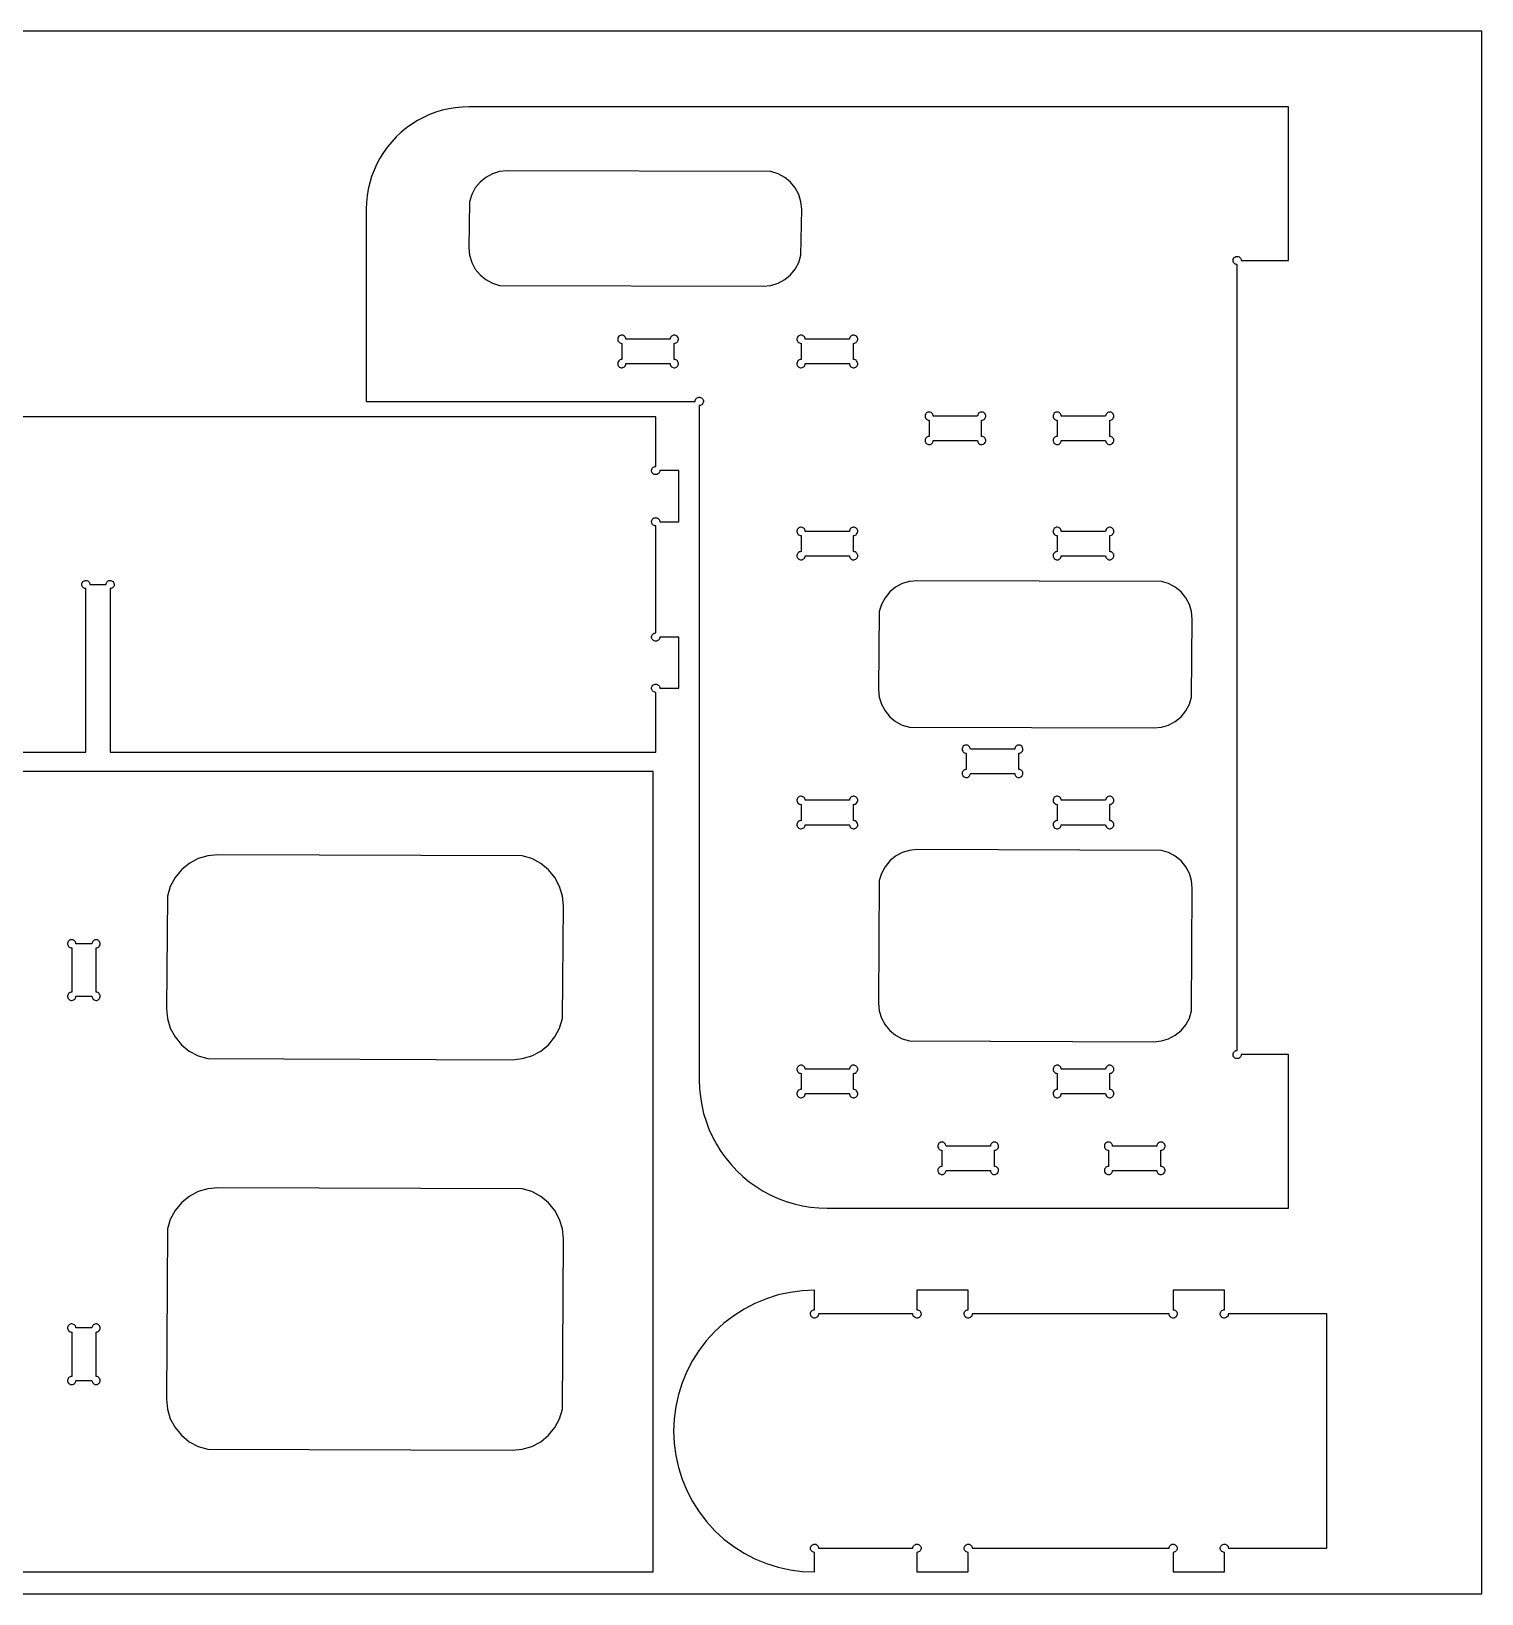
# Model space of a CAD drawing. Extents: x 0 to 2440, y -4410 to 1220.
# Drawn here: x 1307 to 2440, y 0 to 1220 of the extents above; entities that cross this region are included whole.
import ezdxf

# ---------------------------------------------------------------- set-up
doc = ezdxf.new("R2010")
doc.units = 0
doc.layers.add('CUT', color=1, linetype='Continuous')
doc.layers.add('REFERENCE-SHEET', color=8, linetype='Continuous')

msp = doc.modelspace()

# ---------------------------------------------------------------- linework, layer by layer
at = {"layer": 'CUT'}
for points in [[(2289, 301), (2289, 421), (2252.2, 421), (2252.1, 420.3), (2251.9, 419.7), (2251.6, 419.1), (2251.1, 418.6), (2250.5, 418.2), (2249.9, 417.9), (2249.2, 417.8), (2248.5, 417.8), (2247.9, 418), (2247.3, 418.3), (2246.7, 418.7), (2246.3, 419.3), (2246, 419.9), (2245.8, 420.5), (2245.8, 421.2), (2245.9, 421.9), (2246.2, 422.5), (2246.6, 423.1), (2247.1, 423.6), (2247.7, 423.9), (2248.3, 424.1), (2249, 424.2), (2249, 1037.8), (2248.3, 1037.9), (2247.7, 1038.1), (2247.1, 1038.4), (2246.6, 1038.9), (2246.2, 1039.5), (2245.9, 1040.1), (2245.8, 1040.8), (2245.8, 1041.5), (2246, 1042.1), (2246.3, 1042.7), (2246.7, 1043.3), (2247.3, 1043.7), (2247.9, 1044), (2248.5, 1044.2), (2249.2, 1044.2), (2249.9, 1044.1), (2250.5, 1043.8), (2251.1, 1043.4), (2251.6, 1042.9), (2251.9, 1042.3), (2252.1, 1041.7), (2252.2, 1041), (2289, 1041), (2289, 1161), (1649, 1161), (1643.8, 1160.8), (1638.6, 1160.3), (1633.4, 1159.5), (1628.3, 1158.3), (1623.3, 1156.8), (1618.4, 1154.9), (1613.6, 1152.7), (1609, 1150.3), (1604.6, 1147.5), (1600.3, 1144.5), (1596.3, 1141.1), (1592.4, 1137.6), (1588.9, 1133.7), (1585.5, 1129.7), (1582.5, 1125.4), (1579.7, 1121), (1577.3, 1116.4), (1575.1, 1111.6), (1573.2, 1106.7), (1571.7, 1101.7), (1570.5, 1096.6), (1569.7, 1091.4), (1569.2, 1086.2), (1569, 1081), (1569, 931), (1825.8, 931), (1825.9, 931.7), (1826.1, 932.3), (1826.4, 932.9), (1826.9, 933.4), (1827.5, 933.8), (1828.1, 934.1), (1828.8, 934.2), (1829.5, 934.2), (1830.1, 934), (1830.7, 933.7), (1831.3, 933.3), (1831.7, 932.7), (1832, 932.1), (1832.2, 931.5), (1832.2, 930.8), (1832.1, 930.1), (1831.8, 929.5), (1831.4, 928.9), (1830.9, 928.4), (1830.3, 928.1), (1829.7, 927.9), (1829, 927.8), (1829, 401), (1829.2, 394.5), (1829.9, 387.9), (1830.9, 381.5), (1832.4, 375.1), (1834.3, 368.9), (1836.6, 362.7), (1839.3, 356.8), (1842.4, 351), (1845.9, 345.4), (1849.7, 340.1), (1853.8, 335.1), (1858.3, 330.3), (1863.1, 325.8), (1868.1, 321.7), (1873.4, 317.9), (1879, 314.4), (1884.8, 311.3), (1890.7, 308.6), (1896.9, 306.3), (1903.1, 304.4), (1909.5, 302.9), (1915.9, 301.9), (1922.5, 301.2), (1929, 301)], [(1909, 1081), (1908.4, 1086.9), (1906.7, 1092.5), (1903.9, 1097.7), (1900.2, 1102.2), (1895.7, 1105.9), (1890.5, 1108.7), (1884.9, 1110.4), (1679, 1111), (1673.1, 1110.4), (1667.5, 1108.7), (1662.3, 1105.9), (1657.8, 1102.2), (1654.1, 1097.7), (1651.3, 1092.5), (1649.6, 1086.9), (1649, 1051), (1649.6, 1045.1), (1651.3, 1039.5), (1654.1, 1034.3), (1657.8, 1029.8), (1662.3, 1026.1), (1667.5, 1023.3), (1673.1, 1021.6), (1879, 1021), (1884.9, 1021.6), (1890.5, 1023.3), (1895.7, 1026.1), (1900.2, 1029.8), (1903.9, 1034.3), (1906.7, 1039.5), (1908.4, 1045.1)], [(1806.3, 960.5), (1806.4, 959.8), (1806.6, 959.2), (1806.9, 958.6), (1807.4, 958.1), (1808, 957.7), (1808.6, 957.4), (1809.3, 957.3), (1810, 957.3), (1810.6, 957.5), (1811.2, 957.8), (1811.8, 958.2), (1812.2, 958.8), (1812.5, 959.4), (1812.7, 960), (1812.7, 960.7), (1812.6, 961.4), (1812.3, 962), (1811.9, 962.6), (1811.4, 963.1), (1810.8, 963.4), (1810.2, 963.6), (1809.5, 963.7), (1809.5, 976.3), (1810.2, 976.4), (1810.8, 976.6), (1811.4, 976.9), (1811.9, 977.4), (1812.3, 978), (1812.6, 978.6), (1812.7, 979.3), (1812.7, 980), (1812.5, 980.6), (1812.2, 981.2), (1811.8, 981.8), (1811.2, 982.2), (1810.6, 982.5), (1810, 982.7), (1809.3, 982.7), (1808.6, 982.6), (1808, 982.3), (1807.4, 981.9), (1806.9, 981.4), (1806.6, 980.8), (1806.4, 980.2), (1806.3, 979.5), (1771.7, 979.5), (1771.6, 980.2), (1771.4, 980.8), (1771.1, 981.4), (1770.6, 981.9), (1770, 982.3), (1769.4, 982.6), (1768.7, 982.7), (1768, 982.7), (1767.4, 982.5), (1766.8, 982.2), (1766.2, 981.8), (1765.8, 981.2), (1765.5, 980.6), (1765.3, 980), (1765.3, 979.3), (1765.4, 978.6), (1765.7, 978), (1766.1, 977.4), (1766.6, 976.9), (1767.2, 976.6), (1767.8, 976.4), (1768.5, 976.3), (1768.5, 963.7), (1767.8, 963.6), (1767.2, 963.4), (1766.6, 963.1), (1766.1, 962.6), (1765.7, 962), (1765.4, 961.4), (1765.3, 960.7), (1765.3, 960), (1765.5, 959.4), (1765.8, 958.8), (1766.2, 958.2), (1766.8, 957.8), (1767.4, 957.5), (1768, 957.3), (1768.7, 957.3), (1769.4, 957.4), (1770, 957.7), (1770.6, 958.1), (1771.1, 958.6), (1771.4, 959.2), (1771.6, 959.8), (1771.7, 960.5)], [(1946.3, 960.5), (1946.4, 959.8), (1946.6, 959.2), (1946.9, 958.6), (1947.4, 958.1), (1948, 957.7), (1948.6, 957.4), (1949.3, 957.3), (1950, 957.3), (1950.6, 957.5), (1951.2, 957.8), (1951.8, 958.2), (1952.2, 958.8), (1952.5, 959.4), (1952.7, 960), (1952.7, 960.7), (1952.6, 961.4), (1952.3, 962), (1951.9, 962.6), (1951.4, 963.1), (1950.8, 963.4), (1950.2, 963.6), (1949.5, 963.7), (1949.5, 976.3), (1950.2, 976.4), (1950.8, 976.6), (1951.4, 976.9), (1951.9, 977.4), (1952.3, 978), (1952.6, 978.6), (1952.7, 979.3), (1952.7, 980), (1952.5, 980.6), (1952.2, 981.2), (1951.8, 981.8), (1951.2, 982.2), (1950.6, 982.5), (1950, 982.7), (1949.3, 982.7), (1948.6, 982.6), (1948, 982.3), (1947.4, 981.9), (1946.9, 981.4), (1946.6, 980.8), (1946.4, 980.2), (1946.3, 979.5), (1911.7, 979.5), (1911.6, 980.2), (1911.4, 980.8), (1911.1, 981.4), (1910.6, 981.9), (1910, 982.3), (1909.4, 982.6), (1908.7, 982.7), (1908, 982.7), (1907.4, 982.5), (1906.8, 982.2), (1906.2, 981.8), (1905.8, 981.2), (1905.5, 980.6), (1905.3, 980), (1905.3, 979.3), (1905.4, 978.6), (1905.7, 978), (1906.1, 977.4), (1906.6, 976.9), (1907.2, 976.6), (1907.8, 976.4), (1908.5, 976.3), (1908.5, 963.7), (1907.8, 963.6), (1907.2, 963.4), (1906.6, 963.1), (1906.1, 962.6), (1905.7, 962), (1905.4, 961.4), (1905.3, 960.7), (1905.3, 960), (1905.5, 959.4), (1905.8, 958.8), (1906.2, 958.2), (1906.8, 957.8), (1907.4, 957.5), (1908, 957.3), (1908.7, 957.3), (1909.4, 957.4), (1910, 957.7), (1910.6, 958.1), (1911.1, 958.6), (1911.4, 959.2), (1911.6, 959.8), (1911.7, 960.5)], [(2046.3, 900.5), (2046.4, 899.8), (2046.6, 899.2), (2046.9, 898.6), (2047.4, 898.1), (2048, 897.7), (2048.6, 897.4), (2049.3, 897.3), (2050, 897.3), (2050.6, 897.5), (2051.2, 897.8), (2051.8, 898.2), (2052.2, 898.8), (2052.5, 899.4), (2052.7, 900), (2052.7, 900.7), (2052.6, 901.4), (2052.3, 902), (2051.9, 902.6), (2051.4, 903.1), (2050.8, 903.4), (2050.2, 903.6), (2049.5, 903.7), (2049.5, 916.3), (2050.2, 916.4), (2050.8, 916.6), (2051.4, 916.9), (2051.9, 917.4), (2052.3, 918), (2052.6, 918.6), (2052.7, 919.3), (2052.7, 920), (2052.5, 920.6), (2052.2, 921.2), (2051.8, 921.8), (2051.2, 922.2), (2050.6, 922.5), (2050, 922.7), (2049.3, 922.7), (2048.6, 922.6), (2048, 922.3), (2047.4, 921.9), (2046.9, 921.4), (2046.6, 920.8), (2046.4, 920.2), (2046.3, 919.5), (2011.7, 919.5), (2011.6, 920.2), (2011.4, 920.8), (2011.1, 921.4), (2010.6, 921.9), (2010, 922.3), (2009.4, 922.6), (2008.7, 922.7), (2008, 922.7), (2007.4, 922.5), (2006.8, 922.2), (2006.2, 921.8), (2005.8, 921.2), (2005.5, 920.6), (2005.3, 920), (2005.3, 919.3), (2005.4, 918.6), (2005.7, 918), (2006.1, 917.4), (2006.6, 916.9), (2007.2, 916.6), (2007.8, 916.4), (2008.5, 916.3), (2008.5, 903.7), (2007.8, 903.6), (2007.2, 903.4), (2006.6, 903.1), (2006.1, 902.6), (2005.7, 902), (2005.4, 901.4), (2005.3, 900.7), (2005.3, 900), (2005.5, 899.4), (2005.8, 898.8), (2006.2, 898.2), (2006.8, 897.8), (2007.4, 897.5), (2008, 897.3), (2008.7, 897.3), (2009.4, 897.4), (2010, 897.7), (2010.6, 898.1), (2011.1, 898.6), (2011.4, 899.2), (2011.6, 899.8), (2011.7, 900.5)], [(2146.3, 900.5), (2146.4, 899.8), (2146.6, 899.2), (2146.9, 898.6), (2147.4, 898.1), (2148, 897.7), (2148.6, 897.4), (2149.3, 897.3), (2150, 897.3), (2150.6, 897.5), (2151.2, 897.8), (2151.8, 898.2), (2152.2, 898.8), (2152.5, 899.4), (2152.7, 900), (2152.7, 900.7), (2152.6, 901.4), (2152.3, 902), (2151.9, 902.6), (2151.4, 903.1), (2150.8, 903.4), (2150.2, 903.6), (2149.5, 903.7), (2149.5, 916.3), (2150.2, 916.4), (2150.8, 916.6), (2151.4, 916.9), (2151.9, 917.4), (2152.3, 918), (2152.6, 918.6), (2152.7, 919.3), (2152.7, 920), (2152.5, 920.6), (2152.2, 921.2), (2151.8, 921.8), (2151.2, 922.2), (2150.6, 922.5), (2150, 922.7), (2149.3, 922.7), (2148.6, 922.6), (2148, 922.3), (2147.4, 921.9), (2146.9, 921.4), (2146.6, 920.8), (2146.4, 920.2), (2146.3, 919.5), (2111.7, 919.5), (2111.6, 920.2), (2111.4, 920.8), (2111.1, 921.4), (2110.6, 921.9), (2110, 922.3), (2109.4, 922.6), (2108.7, 922.7), (2108, 922.7), (2107.4, 922.5), (2106.8, 922.2), (2106.2, 921.8), (2105.8, 921.2), (2105.5, 920.6), (2105.3, 920), (2105.3, 919.3), (2105.4, 918.6), (2105.7, 918), (2106.1, 917.4), (2106.6, 916.9), (2107.2, 916.6), (2107.8, 916.4), (2108.5, 916.3), (2108.5, 903.7), (2107.8, 903.6), (2107.2, 903.4), (2106.6, 903.1), (2106.1, 902.6), (2105.7, 902), (2105.4, 901.4), (2105.3, 900.7), (2105.3, 900), (2105.5, 899.4), (2105.8, 898.8), (2106.2, 898.2), (2106.8, 897.8), (2107.4, 897.5), (2108, 897.3), (2108.7, 897.3), (2109.4, 897.4), (2110, 897.7), (2110.6, 898.1), (2111.1, 898.6), (2111.4, 899.2), (2111.6, 899.8), (2111.7, 900.5)], [(1946.3, 810.5), (1946.4, 809.8), (1946.6, 809.2), (1946.9, 808.6), (1947.4, 808.1), (1948, 807.7), (1948.6, 807.4), (1949.3, 807.3), (1950, 807.3), (1950.6, 807.5), (1951.2, 807.8), (1951.8, 808.2), (1952.2, 808.8), (1952.5, 809.4), (1952.7, 810), (1952.7, 810.7), (1952.6, 811.4), (1952.3, 812), (1951.9, 812.6), (1951.4, 813.1), (1950.8, 813.4), (1950.2, 813.6), (1949.5, 813.7), (1949.5, 826.3), (1950.2, 826.4), (1950.8, 826.6), (1951.4, 826.9), (1951.9, 827.4), (1952.3, 828), (1952.6, 828.6), (1952.7, 829.3), (1952.7, 830), (1952.5, 830.6), (1952.2, 831.2), (1951.8, 831.8), (1951.2, 832.2), (1950.6, 832.5), (1950, 832.7), (1949.3, 832.7), (1948.6, 832.6), (1948, 832.3), (1947.4, 831.9), (1946.9, 831.4), (1946.6, 830.8), (1946.4, 830.2), (1946.3, 829.5), (1911.7, 829.5), (1911.6, 830.2), (1911.4, 830.8), (1911.1, 831.4), (1910.6, 831.9), (1910, 832.3), (1909.4, 832.6), (1908.7, 832.7), (1908, 832.7), (1907.4, 832.5), (1906.8, 832.2), (1906.2, 831.8), (1905.8, 831.2), (1905.5, 830.6), (1905.3, 830), (1905.3, 829.3), (1905.4, 828.6), (1905.7, 828), (1906.1, 827.4), (1906.6, 826.9), (1907.2, 826.6), (1907.8, 826.4), (1908.5, 826.3), (1908.5, 813.7), (1907.8, 813.6), (1907.2, 813.4), (1906.6, 813.1), (1906.1, 812.6), (1905.7, 812), (1905.4, 811.4), (1905.3, 810.7), (1905.3, 810), (1905.5, 809.4), (1905.8, 808.8), (1906.2, 808.2), (1906.8, 807.8), (1907.4, 807.5), (1908, 807.3), (1908.7, 807.3), (1909.4, 807.4), (1910, 807.7), (1910.6, 808.1), (1911.1, 808.6), (1911.4, 809.2), (1911.6, 809.8), (1911.7, 810.5)], [(2146.3, 810.5), (2146.4, 809.8), (2146.6, 809.2), (2146.9, 808.6), (2147.4, 808.1), (2148, 807.7), (2148.6, 807.4), (2149.3, 807.3), (2150, 807.3), (2150.6, 807.5), (2151.2, 807.8), (2151.8, 808.2), (2152.2, 808.8), (2152.5, 809.4), (2152.7, 810), (2152.7, 810.7), (2152.6, 811.4), (2152.3, 812), (2151.9, 812.6), (2151.4, 813.1), (2150.8, 813.4), (2150.2, 813.6), (2149.5, 813.7), (2149.5, 826.3), (2150.2, 826.4), (2150.8, 826.6), (2151.4, 826.9), (2151.9, 827.4), (2152.3, 828), (2152.6, 828.6), (2152.7, 829.3), (2152.7, 830), (2152.5, 830.6), (2152.2, 831.2), (2151.8, 831.8), (2151.2, 832.2), (2150.6, 832.5), (2150, 832.7), (2149.3, 832.7), (2148.6, 832.6), (2148, 832.3), (2147.4, 831.9), (2146.9, 831.4), (2146.6, 830.8), (2146.4, 830.2), (2146.3, 829.5), (2111.7, 829.5), (2111.6, 830.2), (2111.4, 830.8), (2111.1, 831.4), (2110.6, 831.9), (2110, 832.3), (2109.4, 832.6), (2108.7, 832.7), (2108, 832.7), (2107.4, 832.5), (2106.8, 832.2), (2106.2, 831.8), (2105.8, 831.2), (2105.5, 830.6), (2105.3, 830), (2105.3, 829.3), (2105.4, 828.6), (2105.7, 828), (2106.1, 827.4), (2106.6, 826.9), (2107.2, 826.6), (2107.8, 826.4), (2108.5, 826.3), (2108.5, 813.7), (2107.8, 813.6), (2107.2, 813.4), (2106.6, 813.1), (2106.1, 812.6), (2105.7, 812), (2105.4, 811.4), (2105.3, 810.7), (2105.3, 810), (2105.5, 809.4), (2105.8, 808.8), (2106.2, 808.2), (2106.8, 807.8), (2107.4, 807.5), (2108, 807.3), (2108.7, 807.3), (2109.4, 807.4), (2110, 807.7), (2110.6, 808.1), (2111.1, 808.6), (2111.4, 809.2), (2111.6, 809.8), (2111.7, 810.5)], [(2214, 761), (2213.4, 766.9), (2211.7, 772.5), (2208.9, 777.7), (2205.2, 782.2), (2200.7, 785.9), (2195.5, 788.7), (2189.9, 790.4), (1999, 791), (1993.1, 790.4), (1987.5, 788.7), (1982.3, 785.9), (1977.8, 782.2), (1974.1, 777.7), (1971.3, 772.5), (1969.6, 766.9), (1969, 706), (1969.6, 700.1), (1971.3, 694.5), (1974.1, 689.3), (1977.8, 684.8), (1982.3, 681.1), (1987.5, 678.3), (1993.1, 676.6), (2184, 676), (2189.9, 676.6), (2195.5, 678.3), (2200.7, 681.1), (2205.2, 684.8), (2208.9, 689.3), (2211.7, 694.5), (2213.4, 700.1)], [(2075.3, 640.5), (2075.4, 639.8), (2075.6, 639.2), (2075.9, 638.6), (2076.4, 638.1), (2077, 637.7), (2077.6, 637.4), (2078.3, 637.3), (2079, 637.3), (2079.6, 637.5), (2080.2, 637.8), (2080.8, 638.2), (2081.2, 638.8), (2081.5, 639.4), (2081.7, 640), (2081.7, 640.7), (2081.6, 641.4), (2081.3, 642), (2080.9, 642.6), (2080.4, 643.1), (2079.8, 643.4), (2079.2, 643.6), (2078.5, 643.7), (2078.5, 656.3), (2079.2, 656.4), (2079.8, 656.6), (2080.4, 656.9), (2080.9, 657.4), (2081.3, 658), (2081.6, 658.6), (2081.7, 659.3), (2081.7, 660), (2081.5, 660.6), (2081.2, 661.2), (2080.8, 661.8), (2080.2, 662.2), (2079.6, 662.5), (2079, 662.7), (2078.3, 662.7), (2077.6, 662.6), (2077, 662.3), (2076.4, 661.9), (2075.9, 661.4), (2075.6, 660.8), (2075.4, 660.2), (2075.3, 659.5), (2040.7, 659.5), (2040.6, 660.2), (2040.4, 660.8), (2040.1, 661.4), (2039.6, 661.9), (2039, 662.3), (2038.4, 662.6), (2037.7, 662.7), (2037, 662.7), (2036.4, 662.5), (2035.8, 662.2), (2035.2, 661.8), (2034.8, 661.2), (2034.5, 660.6), (2034.3, 660), (2034.3, 659.3), (2034.4, 658.6), (2034.7, 658), (2035.1, 657.4), (2035.6, 656.9), (2036.2, 656.6), (2036.8, 656.4), (2037.5, 656.3), (2037.5, 643.7), (2036.8, 643.6), (2036.2, 643.4), (2035.6, 643.1), (2035.1, 642.6), (2034.7, 642), (2034.4, 641.4), (2034.3, 640.7), (2034.3, 640), (2034.5, 639.4), (2034.8, 638.8), (2035.2, 638.2), (2035.8, 637.8), (2036.4, 637.5), (2037, 637.3), (2037.7, 637.3), (2038.4, 637.4), (2039, 637.7), (2039.6, 638.1), (2040.1, 638.6), (2040.4, 639.2), (2040.6, 639.8), (2040.7, 640.5)], [(1793, 17), (1793, 642), (913, 642), (913, 17)], [(1946.3, 600.5), (1946.4, 599.8), (1946.6, 599.2), (1946.9, 598.6), (1947.4, 598.1), (1948, 597.7), (1948.6, 597.4), (1949.3, 597.3), (1950, 597.3), (1950.6, 597.5), (1951.2, 597.8), (1951.8, 598.2), (1952.2, 598.8), (1952.5, 599.4), (1952.7, 600), (1952.7, 600.7), (1952.6, 601.4), (1952.3, 602), (1951.9, 602.6), (1951.4, 603.1), (1950.8, 603.4), (1950.2, 603.6), (1949.5, 603.7), (1949.5, 616.3), (1950.2, 616.4), (1950.8, 616.6), (1951.4, 616.9), (1951.9, 617.4), (1952.3, 618), (1952.6, 618.6), (1952.7, 619.3), (1952.7, 620), (1952.5, 620.6), (1952.2, 621.2), (1951.8, 621.8), (1951.2, 622.2), (1950.6, 622.5), (1950, 622.7), (1949.3, 622.7), (1948.6, 622.6), (1948, 622.3), (1947.4, 621.9), (1946.9, 621.4), (1946.6, 620.8), (1946.4, 620.2), (1946.3, 619.5), (1911.7, 619.5), (1911.6, 620.2), (1911.4, 620.8), (1911.1, 621.4), (1910.6, 621.9), (1910, 622.3), (1909.4, 622.6), (1908.7, 622.7), (1908, 622.7), (1907.4, 622.5), (1906.8, 622.2), (1906.2, 621.8), (1905.8, 621.2), (1905.5, 620.6), (1905.3, 620), (1905.3, 619.3), (1905.4, 618.6), (1905.7, 618), (1906.1, 617.4), (1906.6, 616.9), (1907.2, 616.6), (1907.8, 616.4), (1908.5, 616.3), (1908.5, 603.7), (1907.8, 603.6), (1907.2, 603.4), (1906.6, 603.1), (1906.1, 602.6), (1905.7, 602), (1905.4, 601.4), (1905.3, 600.7), (1905.3, 600), (1905.5, 599.4), (1905.8, 598.8), (1906.2, 598.2), (1906.8, 597.8), (1907.4, 597.5), (1908, 597.3), (1908.7, 597.3), (1909.4, 597.4), (1910, 597.7), (1910.6, 598.1), (1911.1, 598.6), (1911.4, 599.2), (1911.6, 599.8), (1911.7, 600.5)], [(2146.3, 600.5), (2146.4, 599.8), (2146.6, 599.2), (2146.9, 598.6), (2147.4, 598.1), (2148, 597.7), (2148.6, 597.4), (2149.3, 597.3), (2150, 597.3), (2150.6, 597.5), (2151.2, 597.8), (2151.8, 598.2), (2152.2, 598.8), (2152.5, 599.4), (2152.7, 600), (2152.7, 600.7), (2152.6, 601.4), (2152.3, 602), (2151.9, 602.6), (2151.4, 603.1), (2150.8, 603.4), (2150.2, 603.6), (2149.5, 603.7), (2149.5, 616.3), (2150.2, 616.4), (2150.8, 616.6), (2151.4, 616.9), (2151.9, 617.4), (2152.3, 618), (2152.6, 618.6), (2152.7, 619.3), (2152.7, 620), (2152.5, 620.6), (2152.2, 621.2), (2151.8, 621.8), (2151.2, 622.2), (2150.6, 622.5), (2150, 622.7), (2149.3, 622.7), (2148.6, 622.6), (2148, 622.3), (2147.4, 621.9), (2146.9, 621.4), (2146.6, 620.8), (2146.4, 620.2), (2146.3, 619.5), (2111.7, 619.5), (2111.6, 620.2), (2111.4, 620.8), (2111.1, 621.4), (2110.6, 621.9), (2110, 622.3), (2109.4, 622.6), (2108.7, 622.7), (2108, 622.7), (2107.4, 622.5), (2106.8, 622.2), (2106.2, 621.8), (2105.8, 621.2), (2105.5, 620.6), (2105.3, 620), (2105.3, 619.3), (2105.4, 618.6), (2105.7, 618), (2106.1, 617.4), (2106.6, 616.9), (2107.2, 616.6), (2107.8, 616.4), (2108.5, 616.3), (2108.5, 603.7), (2107.8, 603.6), (2107.2, 603.4), (2106.6, 603.1), (2106.1, 602.6), (2105.7, 602), (2105.4, 601.4), (2105.3, 600.7), (2105.3, 600), (2105.5, 599.4), (2105.8, 598.8), (2106.2, 598.2), (2106.8, 597.8), (2107.4, 597.5), (2108, 597.3), (2108.7, 597.3), (2109.4, 597.4), (2110, 597.7), (2110.6, 598.1), (2111.1, 598.6), (2111.4, 599.2), (2111.6, 599.8), (2111.7, 600.5)], [(1683, 417), (1690.8, 417.8), (1698.3, 420), (1705.2, 423.7), (1711.3, 428.7), (1716.3, 434.8), (1720, 441.7), (1722.2, 449.2), (1723, 537), (1722.2, 544.8), (1720, 552.3), (1716.3, 559.2), (1711.3, 565.3), (1705.2, 570.3), (1698.3, 574), (1690.8, 576.2), (1453, 577), (1445.2, 576.2), (1437.7, 574), (1430.8, 570.3), (1424.7, 565.3), (1419.7, 559.2), (1416, 552.3), (1413.8, 544.8), (1413, 457), (1413.8, 449.2), (1416, 441.7), (1419.7, 434.8), (1424.7, 428.7), (1430.8, 423.7), (1437.7, 420), (1445.2, 417.8)], [(2214, 551), (2213.4, 556.9), (2211.7, 562.5), (2208.9, 567.7), (2205.2, 572.2), (2200.7, 575.9), (2195.5, 578.7), (2189.9, 580.4), (1999, 581), (1993.1, 580.4), (1987.5, 578.7), (1982.3, 575.9), (1977.8, 572.2), (1974.1, 567.7), (1971.3, 562.5), (1969.6, 556.9), (1969, 461), (1969.6, 455.1), (1971.3, 449.5), (1974.1, 444.3), (1977.8, 439.8), (1982.3, 436.1), (1987.5, 433.3), (1993.1, 431.6), (2184, 431), (2189.9, 431.6), (2195.5, 433.3), (2200.7, 436.1), (2205.2, 439.8), (2208.9, 444.3), (2211.7, 449.5), (2213.4, 455.1)], [(1339, 469.7), (1338.3, 469.6), (1337.7, 469.4), (1337.1, 469.1), (1336.6, 468.6), (1336.2, 468), (1335.9, 467.4), (1335.8, 466.7), (1335.8, 466), (1336, 465.4), (1336.3, 464.8), (1336.7, 464.2), (1337.3, 463.8), (1337.9, 463.5), (1338.5, 463.3), (1339.2, 463.3), (1339.9, 463.4), (1340.5, 463.7), (1341.1, 464.1), (1341.6, 464.6), (1341.9, 465.2), (1342.1, 465.8), (1342.2, 466.5), (1354.8, 466.5), (1354.9, 465.8), (1355.1, 465.2), (1355.4, 464.6), (1355.9, 464.1), (1356.5, 463.7), (1357.1, 463.4), (1357.8, 463.3), (1358.5, 463.3), (1359.1, 463.5), (1359.7, 463.8), (1360.3, 464.2), (1360.7, 464.8), (1361, 465.4), (1361.2, 466), (1361.2, 466.7), (1361.1, 467.4), (1360.8, 468), (1360.4, 468.6), (1359.9, 469.1), (1359.3, 469.4), (1358.7, 469.6), (1358, 469.7), (1358, 504.3), (1358.7, 504.4), (1359.3, 504.6), (1359.9, 504.9), (1360.4, 505.4), (1360.8, 506), (1361.1, 506.6), (1361.2, 507.3), (1361.2, 508), (1361, 508.6), (1360.7, 509.2), (1360.3, 509.8), (1359.7, 510.2), (1359.1, 510.5), (1358.5, 510.7), (1357.8, 510.7), (1357.1, 510.6), (1356.5, 510.3), (1355.9, 509.9), (1355.4, 509.4), (1355.1, 508.8), (1354.9, 508.2), (1354.8, 507.5), (1342.2, 507.5), (1342.1, 508.2), (1341.9, 508.8), (1341.6, 509.4), (1341.1, 509.9), (1340.5, 510.3), (1339.9, 510.6), (1339.2, 510.7), (1338.5, 510.7), (1337.9, 510.5), (1337.3, 510.2), (1336.7, 509.8), (1336.3, 509.2), (1336, 508.6), (1335.8, 508), (1335.8, 507.3), (1335.9, 506.6), (1336.2, 506), (1336.6, 505.4), (1337.1, 504.9), (1337.7, 504.6), (1338.3, 504.4), (1339, 504.3)], [(1946.3, 390.5), (1946.4, 389.8), (1946.6, 389.2), (1946.9, 388.6), (1947.4, 388.1), (1948, 387.7), (1948.6, 387.4), (1949.3, 387.3), (1950, 387.3), (1950.6, 387.5), (1951.2, 387.8), (1951.8, 388.2), (1952.2, 388.8), (1952.5, 389.4), (1952.7, 390), (1952.7, 390.7), (1952.6, 391.4), (1952.3, 392), (1951.9, 392.6), (1951.4, 393.1), (1950.8, 393.4), (1950.2, 393.6), (1949.5, 393.7), (1949.5, 406.3), (1950.2, 406.4), (1950.8, 406.6), (1951.4, 406.9), (1951.9, 407.4), (1952.3, 408), (1952.6, 408.6), (1952.7, 409.3), (1952.7, 410), (1952.5, 410.6), (1952.2, 411.2), (1951.8, 411.8), (1951.2, 412.2), (1950.6, 412.5), (1950, 412.7), (1949.3, 412.7), (1948.6, 412.6), (1948, 412.3), (1947.4, 411.9), (1946.9, 411.4), (1946.6, 410.8), (1946.4, 410.2), (1946.3, 409.5), (1911.7, 409.5), (1911.6, 410.2), (1911.4, 410.8), (1911.1, 411.4), (1910.6, 411.9), (1910, 412.3), (1909.4, 412.6), (1908.7, 412.7), (1908, 412.7), (1907.4, 412.5), (1906.8, 412.2), (1906.2, 411.8), (1905.8, 411.2), (1905.5, 410.6), (1905.3, 410), (1905.3, 409.3), (1905.4, 408.6), (1905.7, 408), (1906.1, 407.4), (1906.6, 406.9), (1907.2, 406.6), (1907.8, 406.4), (1908.5, 406.3), (1908.5, 393.7), (1907.8, 393.6), (1907.2, 393.4), (1906.6, 393.1), (1906.1, 392.6), (1905.7, 392), (1905.4, 391.4), (1905.3, 390.7), (1905.3, 390), (1905.5, 389.4), (1905.8, 388.8), (1906.2, 388.2), (1906.8, 387.8), (1907.4, 387.5), (1908, 387.3), (1908.7, 387.3), (1909.4, 387.4), (1910, 387.7), (1910.6, 388.1), (1911.1, 388.6), (1911.4, 389.2), (1911.6, 389.8), (1911.7, 390.5)], [(2146.3, 390.5), (2146.4, 389.8), (2146.6, 389.2), (2146.9, 388.6), (2147.4, 388.1), (2148, 387.7), (2148.6, 387.4), (2149.3, 387.3), (2150, 387.3), (2150.6, 387.5), (2151.2, 387.8), (2151.8, 388.2), (2152.2, 388.8), (2152.5, 389.4), (2152.7, 390), (2152.7, 390.7), (2152.6, 391.4), (2152.3, 392), (2151.9, 392.6), (2151.4, 393.1), (2150.8, 393.4), (2150.2, 393.6), (2149.5, 393.7), (2149.5, 406.3), (2150.2, 406.4), (2150.8, 406.6), (2151.4, 406.9), (2151.9, 407.4), (2152.3, 408), (2152.6, 408.6), (2152.7, 409.3), (2152.7, 410), (2152.5, 410.6), (2152.2, 411.2), (2151.8, 411.8), (2151.2, 412.2), (2150.6, 412.5), (2150, 412.7), (2149.3, 412.7), (2148.6, 412.6), (2148, 412.3), (2147.4, 411.9), (2146.9, 411.4), (2146.6, 410.8), (2146.4, 410.2), (2146.3, 409.5), (2111.7, 409.5), (2111.6, 410.2), (2111.4, 410.8), (2111.1, 411.4), (2110.6, 411.9), (2110, 412.3), (2109.4, 412.6), (2108.7, 412.7), (2108, 412.7), (2107.4, 412.5), (2106.8, 412.2), (2106.2, 411.8), (2105.8, 411.2), (2105.5, 410.6), (2105.3, 410), (2105.3, 409.3), (2105.4, 408.6), (2105.7, 408), (2106.1, 407.4), (2106.6, 406.9), (2107.2, 406.6), (2107.8, 406.4), (2108.5, 406.3), (2108.5, 393.7), (2107.8, 393.6), (2107.2, 393.4), (2106.6, 393.1), (2106.1, 392.6), (2105.7, 392), (2105.4, 391.4), (2105.3, 390.7), (2105.3, 390), (2105.5, 389.4), (2105.8, 388.8), (2106.2, 388.2), (2106.8, 387.8), (2107.4, 387.5), (2108, 387.3), (2108.7, 387.3), (2109.4, 387.4), (2110, 387.7), (2110.6, 388.1), (2111.1, 388.6), (2111.4, 389.2), (2111.6, 389.8), (2111.7, 390.5)], [(2056.3, 330.5), (2056.4, 329.8), (2056.6, 329.2), (2056.9, 328.6), (2057.4, 328.1), (2058, 327.7), (2058.6, 327.4), (2059.3, 327.3), (2060, 327.3), (2060.6, 327.5), (2061.2, 327.8), (2061.8, 328.2), (2062.2, 328.8), (2062.5, 329.4), (2062.7, 330), (2062.7, 330.7), (2062.6, 331.4), (2062.3, 332), (2061.9, 332.6), (2061.4, 333.1), (2060.8, 333.4), (2060.2, 333.6), (2059.5, 333.7), (2059.5, 346.3), (2060.2, 346.4), (2060.8, 346.6), (2061.4, 346.9), (2061.9, 347.4), (2062.3, 348), (2062.6, 348.6), (2062.7, 349.3), (2062.7, 350), (2062.5, 350.6), (2062.2, 351.2), (2061.8, 351.8), (2061.2, 352.2), (2060.6, 352.5), (2060, 352.7), (2059.3, 352.7), (2058.6, 352.6), (2058, 352.3), (2057.4, 351.9), (2056.9, 351.4), (2056.6, 350.8), (2056.4, 350.2), (2056.3, 349.5), (2021.7, 349.5), (2021.6, 350.2), (2021.4, 350.8), (2021.1, 351.4), (2020.6, 351.9), (2020, 352.3), (2019.4, 352.6), (2018.7, 352.7), (2018, 352.7), (2017.4, 352.5), (2016.8, 352.2), (2016.2, 351.8), (2015.8, 351.2), (2015.5, 350.6), (2015.3, 350), (2015.3, 349.3), (2015.4, 348.6), (2015.7, 348), (2016.1, 347.4), (2016.6, 346.9), (2017.2, 346.6), (2017.8, 346.4), (2018.5, 346.3), (2018.5, 333.7), (2017.8, 333.6), (2017.2, 333.4), (2016.6, 333.1), (2016.1, 332.6), (2015.7, 332), (2015.4, 331.4), (2015.3, 330.7), (2015.3, 330), (2015.5, 329.4), (2015.8, 328.8), (2016.2, 328.2), (2016.8, 327.8), (2017.4, 327.5), (2018, 327.3), (2018.7, 327.3), (2019.4, 327.4), (2020, 327.7), (2020.6, 328.1), (2021.1, 328.6), (2021.4, 329.2), (2021.6, 329.8), (2021.7, 330.5)], [(2186.3, 330.5), (2186.4, 329.8), (2186.6, 329.2), (2186.9, 328.6), (2187.4, 328.1), (2188, 327.7), (2188.6, 327.4), (2189.3, 327.3), (2190, 327.3), (2190.6, 327.5), (2191.2, 327.8), (2191.8, 328.2), (2192.2, 328.8), (2192.5, 329.4), (2192.7, 330), (2192.7, 330.7), (2192.6, 331.4), (2192.3, 332), (2191.9, 332.6), (2191.4, 333.1), (2190.8, 333.4), (2190.2, 333.6), (2189.5, 333.7), (2189.5, 346.3), (2190.2, 346.4), (2190.8, 346.6), (2191.4, 346.9), (2191.9, 347.4), (2192.3, 348), (2192.6, 348.6), (2192.7, 349.3), (2192.7, 350), (2192.5, 350.6), (2192.2, 351.2), (2191.8, 351.8), (2191.2, 352.2), (2190.6, 352.5), (2190, 352.7), (2189.3, 352.7), (2188.6, 352.6), (2188, 352.3), (2187.4, 351.9), (2186.9, 351.4), (2186.6, 350.8), (2186.4, 350.2), (2186.3, 349.5), (2151.7, 349.5), (2151.6, 350.2), (2151.4, 350.8), (2151.1, 351.4), (2150.6, 351.9), (2150, 352.3), (2149.4, 352.6), (2148.7, 352.7), (2148, 352.7), (2147.4, 352.5), (2146.8, 352.2), (2146.2, 351.8), (2145.8, 351.2), (2145.5, 350.6), (2145.3, 350), (2145.3, 349.3), (2145.4, 348.6), (2145.7, 348), (2146.1, 347.4), (2146.6, 346.9), (2147.2, 346.6), (2147.8, 346.4), (2148.5, 346.3), (2148.5, 333.7), (2147.8, 333.6), (2147.2, 333.4), (2146.6, 333.1), (2146.1, 332.6), (2145.7, 332), (2145.4, 331.4), (2145.3, 330.7), (2145.3, 330), (2145.5, 329.4), (2145.8, 328.8), (2146.2, 328.2), (2146.8, 327.8), (2147.4, 327.5), (2148, 327.3), (2148.7, 327.3), (2149.4, 327.4), (2150, 327.7), (2150.6, 328.1), (2151.1, 328.6), (2151.4, 329.2), (2151.6, 329.8), (2151.7, 330.5)], [(1683, 112), (1690.8, 112.8), (1698.3, 115), (1705.2, 118.7), (1711.3, 123.7), (1716.3, 129.8), (1720, 136.7), (1722.2, 144.2), (1723, 277), (1722.2, 284.8), (1720, 292.3), (1716.3, 299.2), (1711.3, 305.3), (1705.2, 310.3), (1698.3, 314), (1690.8, 316.2), (1453, 317), (1445.2, 316.2), (1437.7, 314), (1430.8, 310.3), (1424.7, 305.3), (1419.7, 299.2), (1416, 292.3), (1413.8, 284.8), (1413, 152), (1413.8, 144.2), (1416, 136.7), (1419.7, 129.8), (1424.7, 123.7), (1430.8, 118.7), (1437.7, 115), (1445.2, 112.8)], [(2199, 17), (2239, 17), (2239, 32.3), (2238.3, 32.4), (2237.7, 32.6), (2237.1, 32.9), (2236.6, 33.4), (2236.2, 34), (2235.9, 34.6), (2235.8, 35.3), (2235.8, 36), (2236, 36.6), (2236.3, 37.2), (2236.7, 37.8), (2237.3, 38.2), (2237.9, 38.5), (2238.5, 38.7), (2239.2, 38.7), (2239.9, 38.6), (2240.5, 38.3), (2241.1, 37.9), (2241.6, 37.4), (2241.9, 36.8), (2242.1, 36.2), (2242.2, 35.5), (2319, 35.5), (2319, 218.5), (2242.2, 218.5), (2242.1, 217.8), (2241.9, 217.2), (2241.6, 216.6), (2241.1, 216.1), (2240.5, 215.7), (2239.9, 215.4), (2239.2, 215.3), (2238.5, 215.3), (2237.9, 215.5), (2237.3, 215.8), (2236.7, 216.2), (2236.3, 216.8), (2236, 217.4), (2235.8, 218), (2235.8, 218.7), (2235.9, 219.4), (2236.2, 220), (2236.6, 220.6), (2237.1, 221.1), (2237.7, 221.4), (2238.3, 221.6), (2239, 221.7), (2239, 237), (2199, 237), (2199, 221.7), (2199.7, 221.6), (2200.3, 221.4), (2200.9, 221.1), (2201.4, 220.6), (2201.8, 220), (2202.1, 219.4), (2202.2, 218.7), (2202.2, 218), (2202, 217.4), (2201.7, 216.8), (2201.3, 216.2), (2200.7, 215.8), (2200.1, 215.5), (2199.5, 215.3), (2198.8, 215.3), (2198.1, 215.4), (2197.5, 215.7), (2196.9, 216.1), (2196.4, 216.6), (2196.1, 217.2), (2195.9, 217.8), (2195.8, 218.5), (2042.2, 218.5), (2042.1, 217.8), (2041.9, 217.2), (2041.6, 216.6), (2041.1, 216.1), (2040.5, 215.7), (2039.9, 215.4), (2039.2, 215.3), (2038.5, 215.3), (2037.9, 215.5), (2037.3, 215.8), (2036.7, 216.2), (2036.3, 216.8), (2036, 217.4), (2035.8, 218), (2035.8, 218.7), (2035.9, 219.4), (2036.2, 220), (2036.6, 220.6), (2037.1, 221.1), (2037.7, 221.4), (2038.3, 221.6), (2039, 221.7), (2039, 237), (1999, 237), (1999, 221.7), (1999.7, 221.6), (2000.3, 221.4), (2000.9, 221.1), (2001.4, 220.6), (2001.8, 220), (2002.1, 219.4), (2002.2, 218.7), (2002.2, 218), (2002, 217.4), (2001.7, 216.8), (2001.3, 216.2), (2000.7, 215.8), (2000.1, 215.5), (1999.5, 215.3), (1998.8, 215.3), (1998.1, 215.4), (1997.5, 215.7), (1996.9, 216.1), (1996.4, 216.6), (1996.1, 217.2), (1995.9, 217.8), (1995.8, 218.5), (1922.2, 218.5), (1922.1, 217.8), (1921.9, 217.2), (1921.6, 216.6), (1921.1, 216.1), (1920.5, 215.7), (1919.9, 215.4), (1919.2, 215.3), (1918.5, 215.3), (1917.9, 215.5), (1917.3, 215.8), (1916.7, 216.2), (1916.3, 216.8), (1916, 217.4), (1915.8, 218), (1915.8, 218.7), (1915.9, 219.4), (1916.2, 220), (1916.6, 220.6), (1917.1, 221.1), (1917.7, 221.4), (1918.3, 221.6), (1919, 221.7), (1919, 237), (1909.4, 236.6), (1899.9, 235.3), (1890.5, 233.3), (1881.4, 230.4), (1872.5, 226.7), (1864, 222.3), (1855.9, 217.1), (1848.3, 211.3), (1841.2, 204.8), (1834.7, 197.7), (1828.9, 190.1), (1823.7, 182), (1819.3, 173.5), (1815.6, 164.6), (1812.7, 155.5), (1810.7, 146.1), (1809.4, 136.6), (1809, 127), (1809.4, 117.4), (1810.7, 107.9), (1812.7, 98.5), (1815.6, 89.4), (1819.3, 80.5), (1823.7, 72), (1828.9, 63.9), (1834.7, 56.3), (1841.2, 49.2), (1848.3, 42.7), (1855.9, 36.9), (1864, 31.7), (1872.5, 27.3), (1881.4, 23.6), (1890.5, 20.7), (1899.9, 18.7), (1909.4, 17.4), (1919, 17), (1919, 32.3), (1918.3, 32.4), (1917.7, 32.6), (1917.1, 32.9), (1916.6, 33.4), (1916.2, 34), (1915.9, 34.6), (1915.8, 35.3), (1915.8, 36), (1916, 36.6), (1916.3, 37.2), (1916.7, 37.8), (1917.3, 38.2), (1917.9, 38.5), (1918.5, 38.7), (1919.2, 38.7), (1919.9, 38.6), (1920.5, 38.3), (1921.1, 37.9), (1921.6, 37.4), (1921.9, 36.8), (1922.1, 36.2), (1922.2, 35.5), (1995.8, 35.5), (1995.9, 36.2), (1996.1, 36.8), (1996.4, 37.4), (1996.9, 37.9), (1997.5, 38.3), (1998.1, 38.6), (1998.8, 38.7), (1999.5, 38.7), (2000.1, 38.5), (2000.7, 38.2), (2001.3, 37.8), (2001.7, 37.2), (2002, 36.6), (2002.2, 36), (2002.2, 35.3), (2002.1, 34.6), (2001.8, 34), (2001.4, 33.4), (2000.9, 32.9), (2000.3, 32.6), (1999.7, 32.4), (1999, 32.3), (1999, 17), (2039, 17), (2039, 32.3), (2038.3, 32.4), (2037.7, 32.6), (2037.1, 32.9), (2036.6, 33.4), (2036.2, 34), (2035.9, 34.6), (2035.8, 35.3), (2035.8, 36), (2036, 36.6), (2036.3, 37.2), (2036.7, 37.8), (2037.3, 38.2), (2037.9, 38.5), (2038.5, 38.7), (2039.2, 38.7), (2039.9, 38.6), (2040.5, 38.3), (2041.1, 37.9), (2041.6, 37.4), (2041.9, 36.8), (2042.1, 36.2), (2042.2, 35.5), (2195.8, 35.5), (2195.9, 36.2), (2196.1, 36.8), (2196.4, 37.4), (2196.9, 37.9), (2197.5, 38.3), (2198.1, 38.6), (2198.8, 38.7), (2199.5, 38.7), (2200.1, 38.5), (2200.7, 38.2), (2201.3, 37.8), (2201.7, 37.2), (2202, 36.6), (2202.2, 36), (2202.2, 35.3), (2202.1, 34.6), (2201.8, 34), (2201.4, 33.4), (2200.9, 32.9), (2200.3, 32.6), (2199.7, 32.4), (2199, 32.3)], [(1339, 169.7), (1338.3, 169.6), (1337.7, 169.4), (1337.1, 169.1), (1336.6, 168.6), (1336.2, 168), (1335.9, 167.4), (1335.8, 166.7), (1335.8, 166), (1336, 165.4), (1336.3, 164.8), (1336.7, 164.2), (1337.3, 163.8), (1337.9, 163.5), (1338.5, 163.3), (1339.2, 163.3), (1339.9, 163.4), (1340.5, 163.7), (1341.1, 164.1), (1341.6, 164.6), (1341.9, 165.2), (1342.1, 165.8), (1342.2, 166.5), (1354.8, 166.5), (1354.9, 165.8), (1355.1, 165.2), (1355.4, 164.6), (1355.9, 164.1), (1356.5, 163.7), (1357.1, 163.4), (1357.8, 163.3), (1358.5, 163.3), (1359.1, 163.5), (1359.7, 163.8), (1360.3, 164.2), (1360.7, 164.8), (1361, 165.4), (1361.2, 166), (1361.2, 166.7), (1361.1, 167.4), (1360.8, 168), (1360.4, 168.6), (1359.9, 169.1), (1359.3, 169.4), (1358.7, 169.6), (1358, 169.7), (1358, 204.3), (1358.7, 204.4), (1359.3, 204.6), (1359.9, 204.9), (1360.4, 205.4), (1360.8, 206), (1361.1, 206.6), (1361.2, 207.3), (1361.2, 208), (1361, 208.6), (1360.7, 209.2), (1360.3, 209.8), (1359.7, 210.2), (1359.1, 210.5), (1358.5, 210.7), (1357.8, 210.7), (1357.1, 210.6), (1356.5, 210.3), (1355.9, 209.9), (1355.4, 209.4), (1355.1, 208.8), (1354.9, 208.2), (1354.8, 207.5), (1342.2, 207.5), (1342.1, 208.2), (1341.9, 208.8), (1341.6, 209.4), (1341.1, 209.9), (1340.5, 210.3), (1339.9, 210.6), (1339.2, 210.7), (1338.5, 210.7), (1337.9, 210.5), (1337.3, 210.2), (1336.7, 209.8), (1336.3, 209.2), (1336, 208.6), (1335.8, 208), (1335.8, 207.3), (1335.9, 206.6), (1336.2, 206), (1336.6, 205.4), (1337.1, 204.9), (1337.7, 204.6), (1338.3, 204.4), (1339, 204.3)]]:
    msp.add_lwpolyline(points, close=True, dxfattribs=at)
msp.add_lwpolyline([(924.5, 657), (1350, 657), (1350, 784.8), (1349.3, 784.9), (1348.7, 785.1), (1348.1, 785.4), (1347.6, 785.9), (1347.2, 786.5), (1346.9, 787.1), (1346.8, 787.8), (1346.8, 788.5), (1347, 789.1), (1347.3, 789.7), (1347.7, 790.3), (1348.3, 790.7), (1348.9, 791), (1349.5, 791.2), (1350.2, 791.2), (1350.9, 791.1), (1351.5, 790.8), (1352.1, 790.4), (1352.6, 789.9), (1352.9, 789.3), (1353.1, 788.7), (1353.2, 788), (1365.8, 788), (1365.9, 788.7), (1366.1, 789.3), (1366.4, 789.9), (1366.9, 790.4), (1367.5, 790.8), (1368.1, 791.1), (1368.8, 791.2), (1369.5, 791.2), (1370.1, 791), (1370.7, 790.7), (1371.3, 790.3), (1371.7, 789.7), (1372, 789.1), (1372.2, 788.5), (1372.2, 787.8), (1372.1, 787.1), (1371.8, 786.5), (1371.4, 785.9), (1370.9, 785.4), (1370.3, 785.1), (1369.7, 784.9), (1369, 784.8), (1369, 657), (1795, 657), (1795, 703.8), (1794.3, 703.9), (1793.7, 704.1), (1793.1, 704.4), (1792.6, 704.9), (1792.2, 705.5), (1791.9, 706.1), (1791.8, 706.8), (1791.8, 707.5), (1792, 708.1), (1792.3, 708.7), (1792.7, 709.3), (1793.3, 709.7), (1793.9, 710), (1794.5, 710.2), (1795.2, 710.2), (1795.9, 710.1), (1796.5, 709.8), (1797.1, 709.4), (1797.6, 708.9), (1797.9, 708.3), (1798.1, 707.7), (1798.2, 707), (1813, 707), (1813, 747), (1798.2, 747), (1798.1, 746.3), (1797.9, 745.7), (1797.6, 745.1), (1797.1, 744.6), (1796.5, 744.2), (1795.9, 743.9), (1795.2, 743.8), (1794.5, 743.8), (1793.9, 744), (1793.3, 744.3), (1792.7, 744.7), (1792.3, 745.3), (1792, 745.9), (1791.8, 746.5), (1791.8, 747.2), (1791.9, 747.9), (1792.2, 748.5), (1792.6, 749.1), (1793.1, 749.6), (1793.7, 749.9), (1794.3, 750.1), (1795, 750.2), (1795, 833.8), (1794.3, 833.9), (1793.7, 834.1), (1793.1, 834.4), (1792.6, 834.9), (1792.2, 835.5), (1791.9, 836.1), (1791.8, 836.8), (1791.8, 837.5), (1792, 838.1), (1792.3, 838.7), (1792.7, 839.3), (1793.3, 839.7), (1793.9, 840), (1794.5, 840.2), (1795.2, 840.2), (1795.9, 840.1), (1796.5, 839.8), (1797.1, 839.4), (1797.6, 838.9), (1797.9, 838.3), (1798.1, 837.7), (1798.2, 837), (1813, 837), (1813, 877), (1798.2, 877), (1798.1, 876.3), (1797.9, 875.7), (1797.6, 875.1), (1797.1, 874.6), (1796.5, 874.2), (1795.9, 873.9), (1795.2, 873.8), (1794.5, 873.8), (1793.9, 874), (1793.3, 874.3), (1792.7, 874.7), (1792.3, 875.3), (1792, 875.9), (1791.8, 876.5), (1791.8, 877.2), (1791.9, 877.9), (1792.2, 878.5), (1792.6, 879.1), (1793.1, 879.6), (1793.7, 879.9), (1794.3, 880.1), (1795, 880.2), (1795, 919), (35, 919)], dxfattribs=at)
at = {"layer": 'REFERENCE-SHEET'}
msp.add_lwpolyline([(0, 0), (2440, 0), (2440, 1220), (0, 1220)], close=True, dxfattribs=at)

doc.saveas('drawing.dxf')
